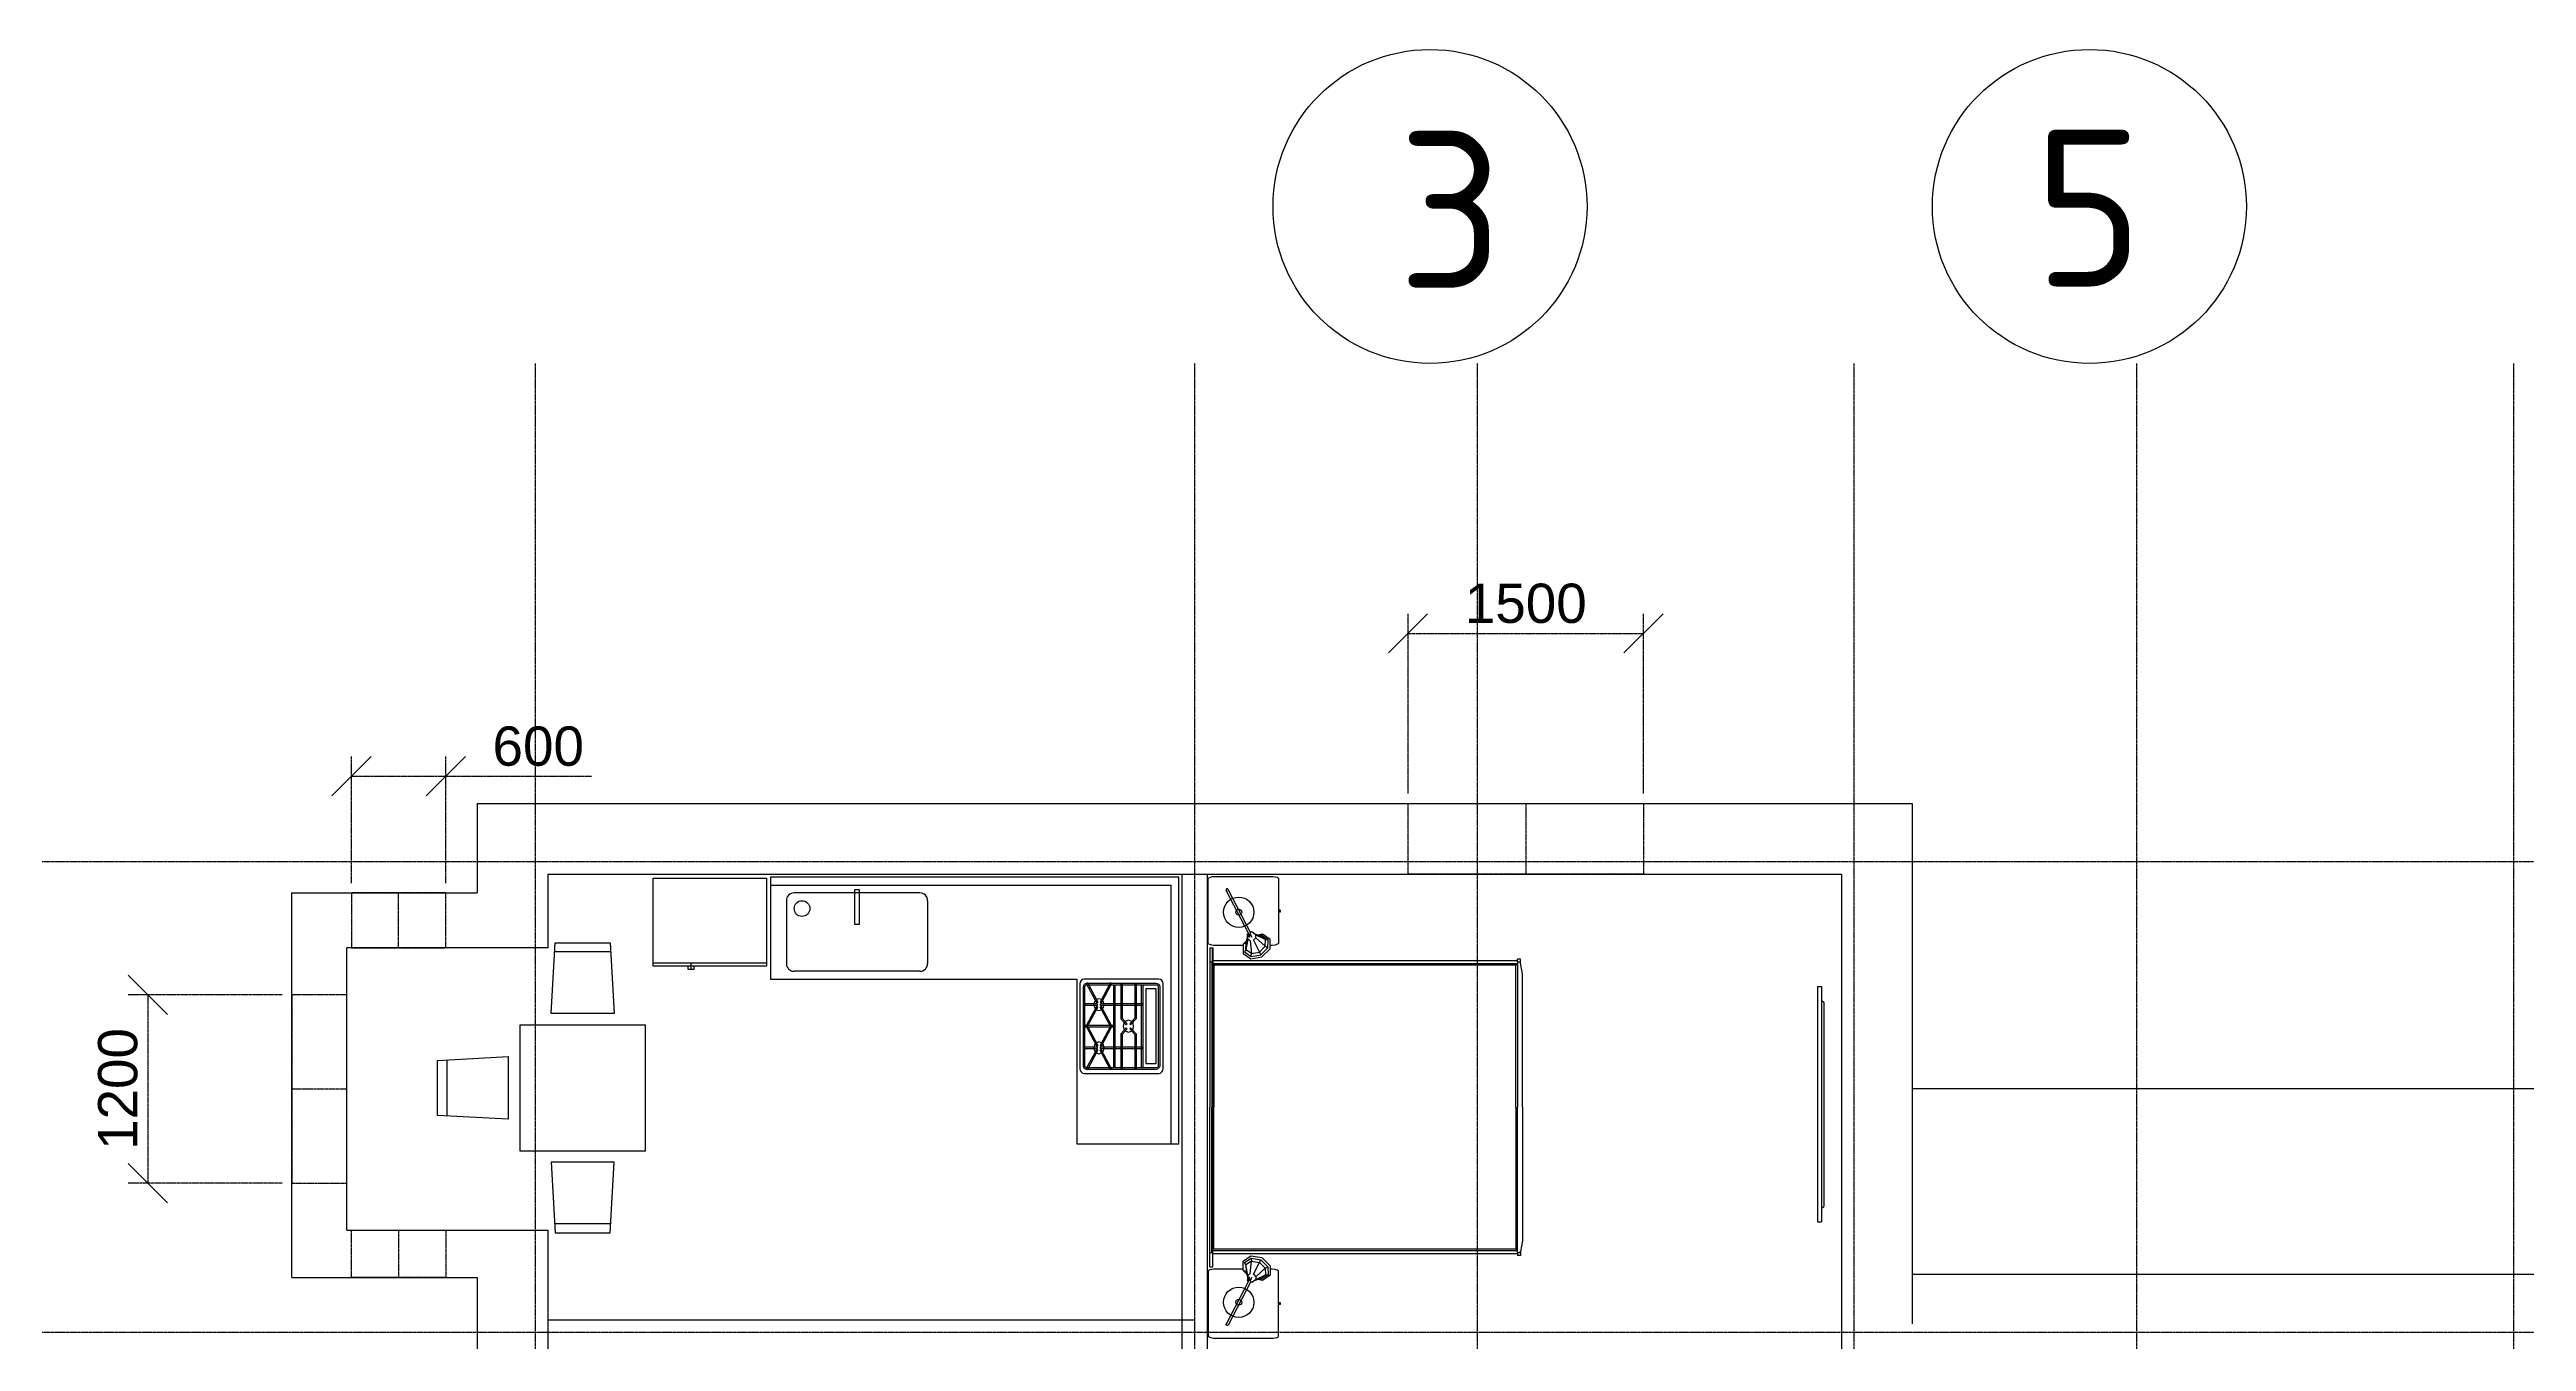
# Model space of a CAD drawing. Header units: millimetres. Extents: x -10810 to 173005, y -5940 to 37270.
# Drawn here: x 564 to 16341, y 29038 to 37270 of the extents above; entities that cross this region are included whole.
import ezdxf

# ---------------------------------------------------------------- set-up
doc = ezdxf.new("R2010")
doc.units = ezdxf.units.MM
doc.linetypes.add('Штрих-пунктир', pattern=[24, 20, -1.5, 1, -1.5])
for name, color, linetype in [('Мебель', 130, 'Continuous'), ('Окна', 130, 'Continuous'), ('Оси 2', 240, 'Continuous'), ('Стены', 40, 'Continuous')]:
    doc.layers.add(name, color=color, linetype=linetype)
doc.styles.add('GOST-2.304_Type-B', font='GOST Common.ttf')
doc.styles.get("Standard").update_dxf_attribs({"font": 'arial.ttf'})
doc.dimstyles.new('ISO-25', dxfattribs={"dimtxt": 2.5, "dimasz": 2.5, "dimexe": 1.25, "dimexo": 0.625, "dimtad": 1, "dimtxsty": 'Standard', "dimblk": 'OBLIQUE', "dimcen": 2.5, "dimadec": 0, "dimazin": 0, "dimtfac": 1, "dimtmove": 0, "dimatfit": 3, "dimfxl": 1, "dimarcsym": 0})

# ---------------------------------------------------------------- blocks, each defined once
blk = doc.blocks.new('Kitchen_L2600x1700')
at = {"layer": 'Мебель', "linetype": 'Continuous'}
for p, q in [((650, 1700), (0, 1700)), ((0, 1700), (0, 0)), ((50, 1700), (50, 50)), ((650, 650), (650, 1700)), ((102, 1231), (100, 1220)), ((100, 1220), (100, 680)), ((108, 1241), (102, 1231)), ((116, 1248), (108, 1241)), ((127, 1250), (116, 1248)), ((122, 1200), (124, 1210)), ((122, 700), (122, 1200)), ((124, 1210), (129, 1218)), ((604, 1250), (127, 1250)), ((129, 1218), (136, 1223)), ((131, 1199), (132, 1206)), ((131, 701), (131, 1199)), ((132, 1206), (135, 1210)), ((135, 1210), (139, 1214)), ((136, 1223), (144, 1225)), ((139, 1214), (145, 1215)), ((144, 1225), (586, 1225)), ((210, 1187), (144, 1187)), ((144, 1187), (144, 712)), ((145, 1215), (585, 1215)), ((210, 712), (210, 1187)), ((228, 1215), (228, 685)), ((237, 1215), (237, 685)), ((272, 998), (272, 1225)), ((281, 1002), (281, 1225)), ((361, 1002), (361, 1225)), ((369, 998), (369, 1225)), ((405, 1215), (405, 685)), ((414, 1215), (414, 685)), ((428, 1222), (435, 1228)), ((428, 1222), (494, 1097)), ((435, 1228), (501, 1103)), ((480, 1106), (475, 1087)), ((492, 1120), (480, 1106)), ((509, 1125), (492, 1120)), ((525, 1120), (509, 1125)), ((582, 1228), (516, 1103)), ((590, 1222), (523, 1097)), ((537, 1106), (525, 1120)), ((542, 1087), (537, 1106)), ((582, 1228), (590, 1222)), ((585, 1215), (591, 1214)), ((586, 1225), (594, 1223)), ((591, 1214), (595, 1210)), ((594, 1223), (601, 1218)), ((595, 1210), (598, 1206)), ((598, 1206), (599, 1199)), ((599, 1199), (599, 701)), ((601, 1218), (606, 1210)), ((614, 1248), (604, 1250)), ((606, 1210), (608, 1200)), ((608, 1200), (608, 700)), ((622, 1241), (614, 1248)), ((628, 1231), (622, 1241)), ((630, 1220), (628, 1231)), ((630, 680), (630, 1220)), ((498, 1092), (233, 1092)), ((233, 1092), (233, 1082)), ((498, 1082), (233, 1082)), ((307, 959), (272, 998)), ((313, 966), (281, 1002)), ((292, 969), (288, 950)), ((288, 950), (292, 931)), ((304, 982), (292, 969)), ((321, 987), (304, 982)), ((307, 959), (313, 966)), ((337, 982), (321, 987)), ((361, 1002), (329, 966)), ((329, 966), (335, 959)), ((369, 998), (335, 959)), ((350, 969), (337, 982)), ((354, 950), (350, 969)), ((350, 931), (354, 950)), ((414, 955), (599, 955)), ((426, 950), (494, 1078)), ((426, 950), (494, 822)), ((436, 950), (501, 1072)), ((436, 950), (501, 828)), ((475, 1087), (480, 1069)), ((480, 1069), (492, 1055)), ((492, 1055), (509, 1050)), ((494, 1097), (501, 1103)), ((501, 1072), (494, 1078)), ((498, 1092), (498, 1082)), ((509, 1050), (525, 1055)), ((516, 1103), (523, 1097)), ((523, 1078), (516, 1072)), ((581, 950), (516, 1072)), ((581, 950), (516, 828)), ((520, 1082), (520, 1092)), ((608, 1092), (520, 1092)), ((608, 1082), (520, 1082)), ((591, 950), (523, 1078)), ((591, 950), (523, 822)), ((525, 1055), (537, 1069)), ((537, 1069), (542, 1087)), ((233, 817), (498, 817)), ((233, 817), (233, 807)), ((233, 807), (498, 807)), ((307, 941), (272, 902)), ((272, 675), (272, 902)), ((313, 934), (281, 898)), ((281, 675), (281, 898)), ((292, 931), (304, 918)), ((304, 918), (321, 912)), ((313, 934), (307, 941)), ((321, 912), (337, 918)), ((335, 941), (329, 934)), ((361, 898), (329, 934)), ((369, 902), (335, 941)), ((337, 918), (350, 931)), ((361, 675), (361, 898)), ((369, 675), (369, 902)), ((414, 945), (599, 945)), ((428, 678), (494, 803)), ((435, 672), (501, 797)), ((480, 831), (475, 812)), ((475, 812), (480, 794)), ((492, 845), (480, 831)), ((480, 794), (492, 780)), ((509, 850), (492, 845)), ((494, 822), (501, 828)), ((501, 797), (494, 803)), ((498, 817), (498, 807)), ((525, 845), (509, 850)), ((516, 828), (523, 822)), ((523, 803), (516, 797)), ((582, 672), (516, 797)), ((520, 817), (608, 817)), ((520, 807), (520, 817)), ((520, 807), (608, 807)), ((590, 678), (523, 803)), ((537, 831), (525, 845)), ((525, 780), (537, 794)), ((542, 812), (537, 831)), ((537, 794), (542, 812)), ((100, 680), (102, 669)), ((102, 669), (108, 659)), ((108, 659), (116, 652)), ((116, 652), (127, 650)), ((124, 690), (122, 700)), ((129, 682), (124, 690)), ((127, 650), (604, 650)), ((136, 677), (129, 682)), ((132, 694), (131, 701)), ((135, 690), (132, 694)), ((139, 686), (135, 690)), ((144, 675), (136, 677)), ((145, 685), (139, 686)), ((144, 712), (210, 712)), ((586, 675), (144, 675)), ((585, 685), (145, 685)), ((435, 672), (428, 678)), ((492, 780), (509, 775)), ((509, 775), (525, 780)), ((590, 678), (582, 672)), ((591, 686), (585, 685)), ((594, 677), (586, 675)), ((595, 690), (591, 686)), ((601, 682), (594, 677)), ((598, 694), (595, 690)), ((599, 701), (598, 694)), ((606, 690), (601, 682)), ((604, 650), (614, 652)), ((608, 700), (606, 690)), ((614, 652), (622, 659)), ((622, 659), (628, 669)), ((628, 669), (630, 680)), ((2600, 650), (650, 650)), ((2600, 0), (2600, 650)), ((1600, 150), (1600, 550)), ((1650, 600), (2450, 600)), ((2500, 150), (2500, 550)), ((2065, 300), (2035, 300)), ((2035, 300), (2035, 80)), ((2065, 80), (2065, 300)), ((2600, 50), (50, 50)), ((1650, 100), (2450, 100)), ((2035, 80), (2065, 80)), ((0, 0), (2600, 0))]:
    blk.add_line(p, q, dxfattribs=at)
blk.add_circle((2400, 200), 50, dxfattribs=at)
for centre, start, end in [((1650, 550), 90, 180), ((2450, 550), 0, 90), ((1650, 150), 180, 270), ((2450, 150), 270, 0)]:
    blk.add_arc(centre, 50, start, end, dxfattribs=at)
blk = doc.blocks.new('OZ883')
at = {"layer": 'Мебель'}
for p, q in [((-866, -225), (-866, -575)), ((866, -225), (866, -575)), ((-175, -1266), (175, -1266))]:
    blk.add_line(p, q, dxfattribs=at)
for points in [[(-400, -800), (400, -800), (400, 0), (-400, 0)], [(-474, -600), (-924, -575), (-924, -225), (-474, -200)], [(474, -600), (924, -575), (924, -225), (474, -200)], [(200, -874), (175, -1324), (-175, -1324), (-200, -874)]]:
    blk.add_lwpolyline(points, close=True, dxfattribs=at)
blk = doc.blocks.new('Refrigerator-2 door - 36 in top')
at = {"layer": 'Мебель'}
for p, q in [((0, -26.999999), (36, -26.999999)), ((11, -27.999999), (11, -28.999999)), ((11, -28.999999), (13, -28.999999)), ((12, -26.999999), (12, -28.999999)), ((13, -28.999999), (13, -27.999999))]:
    blk.add_line(p, q, dxfattribs=at)
blk.add_lwpolyline([(0, -27.999999), (0, 0), (36, 0), (36, -27.999999)], close=True, dxfattribs=at)
blk = doc.blocks.new('m_64')
at = {"layer": 'Мебель'}
for p, q in [((-371.1, 1.4), (-371.3, 0)), ((-370.7, 2.9), (-371.1, 1.4)), ((-370.2, 4.1), (-370.7, 2.9)), ((-369.5, 4.6), (-370.2, 4.1)), ((-317.4, 4.6), (-369.5, 4.6)), ((-317, 4.4), (-317.4, 4.6)), ((-316.4, 3.3), (-317, 4.4)), ((-316, 1.8), (-316.4, 3.3)), ((-315.9, 0.3), (-316, 1.8)), ((-315.9, -23.5), (-315.9, 0.3)), ((-314, 3.3), (-185.6, 3.3)), ((-314, 3.3), (-314, 1.1)), ((-302.5, 1.1), (-314, 1.1)), ((-314, 1.1), (-314, 0.9)), ((-314, 0.9), (-301.6, 0.9)), ((-303.5, -244), (-303.5, 0.9)), ((-302.5, 3.3), (-302.5, 0.9)), ((-302.5, 1.6), (-185.6, 1.6)), ((-301.8, 0.9), (-185.6, 0.9)), ((-301.1, -244), (-301.1, 0.9)), ((-299.8, -242.8), (-299.8, 0)), ((-299.8, 0), (-185.6, 0)), ((-57.3, 3.3), (-185.6, 3.3)), ((-68.7, 1.6), (-185.6, 1.6)), ((-69.4, 0.9), (-185.6, 0.9)), ((-71.4, 0), (-185.6, 0)), ((-71.4, -242.8), (-71.4, 0)), ((-70.2, -244), (-70.2, 0.9)), ((-57.3, 0.9), (-69.6, 0.9)), ((-68.7, 3.3), (-68.7, 0.9)), ((-68.7, 1.1), (-57.3, 1.1)), ((-67.8, -244), (-67.8, 0.9)), ((-57.3, 3.3), (-57.3, 1.1)), ((-57.3, 1.1), (-57.3, 0.9)), ((-55.4, 0.3), (-55.3, 1.8)), ((-55.4, -23.5), (-55.4, 0.3)), ((-55.3, 1.8), (-54.8, 3.3)), ((-54.8, 3.3), (-54.3, 4.4)), ((-54.3, 4.4), (-53.8, 4.6)), ((-53.8, 4.6), (-1.7, 4.6)), ((-1.7, 4.6), (-1.1, 4.1)), ((-1.1, 4.1), (-0.6, 2.9)), ((-0.6, 2.9), (-0.1, 1.4)), ((-0.1, 1.4), (0, 0)), ((-371.3, 0), (-371.3, -47.7)), ((-361.3, -10.9), (-361.2, -10.2)), ((-360.9, -11.4), (-361.3, -10.9)), ((-361.2, -10.2), (-360.7, -9.8)), ((-325.8, -29.6), (-360.9, -11.4)), ((-360.7, -9.8), (-360.1, -9.9)), ((-325, -28.1), (-360.1, -9.9)), ((-360.1, -9.9), (-358.9, -10.5)), ((-46.2, -28.1), (-11.2, -9.9)), ((-45.5, -29.6), (-10.4, -11.4)), ((-11.2, -9.9), (-12.3, -10.5)), ((-10.5, -9.8), (-11.2, -9.9)), ((-10, -10.2), (-10.5, -9.8)), ((-10.4, -11.4), (-10, -10.9)), ((-10, -10.9), (-10, -10.2)), ((0, 0), (0, -47.7)), ((-326.6, -30.4), (-326.4, -29.3)), ((-325.7, -31.9), (-326.6, -30.4)), ((-325.7, -27.8), (-324.8, -26.9)), ((-324.2, -33.6), (-325.7, -31.9)), ((-324.8, -26.9), (-325.3, -28)), ((-324.8, -26.9), (-325.3, -28)), ((-323.6, -36.8), (-325.3, -32.3)), ((-325.1, -29.1), (-322.5, -30.4)), ((-323.1, -26.9), (-325, -28.3)), ((-325, -28.2), (-323.1, -26.9)), ((-322.5, -30.4), (-325, -29.1)), ((-322.1, -28.3), (-324.9, -28.6)), ((-324.9, -28.7), (-322.1, -28.3)), ((-324.9, -39), (-324.2, -35.2)), ((-320.6, -45.2), (-324.9, -39)), ((-323.1, -26.9), (-324.8, -26.9)), ((-322, -33.6), (-324.2, -33.6)), ((-324.2, -33.6), (-320.5, -41.3)), ((-323.6, -36.8), (-324.2, -38)), ((-320.5, -41.3), (-323.6, -36.8)), ((-320.8, -27.1), (-323.1, -26.9)), ((-317.8, -25.8), (-322.5, -27)), ((-320, -31.7), (-322, -33.6)), ((-322, -33.6), (-315.1, -41.2)), ((-320.8, -27.1), (-312.4, -25.7)), ((-319.6, -29), (-320.8, -27.1)), ((-320, -31.7), (-310.5, -36.6)), ((-319.6, -29), (-309.4, -30.2)), ((-319.5, -26.2), (-316.8, -23.5)), ((-317.8, -25.8), (-317.2, -24.6)), ((-312.4, -25.7), (-317.8, -25.8)), ((-316.8, -23.5), (-309.3, -23.4)), ((-310.5, -36.6), (-315.1, -41.2)), ((-306.6, -38.6), (-313.1, -45.1)), ((-312.4, -25.7), (-310.6, -24.5)), ((-309.4, -30.2), (-312.4, -25.7)), ((-309.4, -30.2), (-310.5, -36.6)), ((-310.5, -36.6), (-308.3, -37.8)), ((-306.9, -29.9), (-309.4, -30.2)), ((-309.3, -23.4), (-305, -29.6)), ((-305, -29.6), (-306.6, -38.6)), ((-62, -23.4), (-66.2, -29.6)), ((-66.2, -29.6), (-64.7, -38.6)), ((-64.7, -38.6), (-58.2, -45.1)), ((-64.3, -29.9), (-61.9, -30.2)), ((-60.8, -36.6), (-63, -37.8)), ((-54.4, -23.5), (-62, -23.4)), ((-61.9, -30.2), (-58.9, -25.7)), ((-51.7, -29), (-61.9, -30.2)), ((-61.9, -30.2), (-60.8, -36.6)), ((-51.2, -31.7), (-60.8, -36.6)), ((-60.8, -36.6), (-56.1, -41.2)), ((-58.9, -25.7), (-60.6, -24.5)), ((-58.9, -25.7), (-53.4, -25.8)), ((-50.4, -27.1), (-58.9, -25.7)), ((-49.3, -33.6), (-56.1, -41.2)), ((-51.7, -26.2), (-54.4, -23.5)), ((-53.4, -25.8), (-54.1, -24.6)), ((-53.4, -25.8), (-48.8, -27)), ((-51.7, -29), (-50.4, -27.1)), ((-51.2, -31.7), (-49.3, -33.6)), ((-47, -33.6), (-50.7, -41.3)), ((-50.7, -41.3), (-47.7, -36.8)), ((-50.6, -45.2), (-46.4, -39)), ((-50.4, -27.1), (-48.2, -26.9)), ((-49.3, -33.6), (-47, -33.6)), ((-49.1, -28.3), (-46.3, -28.6)), ((-46.3, -28.7), (-49.1, -28.3)), ((-48.8, -30.4), (-46.2, -29.1)), ((-46.2, -29.1), (-48.8, -30.4)), ((-48.2, -26.9), (-46.4, -26.9)), ((-48.2, -26.9), (-46.3, -28.3)), ((-46.3, -28.2), (-48.2, -26.9)), ((-47.7, -36.8), (-46, -32.3)), ((-47.7, -36.8), (-47.1, -38)), ((-46.4, -39), (-47.1, -35.2)), ((-47, -33.6), (-45.6, -31.9)), ((-46.4, -26.9), (-46, -28)), ((-46.4, -26.9), (-45.9, -28)), ((-45.6, -27.8), (-46.4, -26.9)), ((-45.6, -31.9), (-44.6, -30.4)), ((-44.6, -30.4), (-44.8, -29.3)), ((-371.3, -47.7), (-371.1, -49.5)), ((-371.1, -49.5), (-370.8, -50.9)), ((-370.8, -50.9), (-370.2, -51.7)), ((-370.2, -51.7), (-369.7, -51.8)), ((-369.7, -51.8), (-317.5, -51.8)), ((-344.3, -53.2), (-344.2, -51.8)), ((-343.9, -53.2), (-344.3, -53.2)), ((-342.6, -53.2), (-344.2, -53.2)), ((-344.2, -53.2), (-343.5, -53.2)), ((-343.5, -53.2), (-343.9, -53.2)), ((-343.9, -53.2), (-343.2, -53.2)), ((-342.7, -51.8), (-342.6, -53.2)), ((-313.1, -45.1), (-320.6, -45.2)), ((-315.1, -41.2), (-320.5, -41.3)), ((-320.5, -41.3), (-320.5, -43.5)), ((-317.5, -51.8), (-317.2, -51.5)), ((-317.2, -51.5), (-316.7, -50.7)), ((-316.7, -50.7), (-316.2, -49.3)), ((-316.2, -49.3), (-315.9, -46.9)), ((-315.9, -46.9), (-315.9, -45.1)), ((-315.1, -41.2), (-313.9, -43.4)), ((-58.2, -45.1), (-50.6, -45.2)), ((-56.1, -41.2), (-57.3, -43.4)), ((-56.1, -41.2), (-50.7, -41.3)), ((-55.4, -46.9), (-55.4, -45.1)), ((-55.1, -49.3), (-55.4, -46.9)), ((-54.5, -50.7), (-55.1, -49.3)), ((-54.1, -51.5), (-54.5, -50.7)), ((-53.8, -51.8), (-54.1, -51.5)), ((-1.5, -51.8), (-53.8, -51.8)), ((-50.7, -41.3), (-50.8, -43.5)), ((-28.5, -51.8), (-28.6, -53.2)), ((-28.6, -53.2), (-27, -53.2)), ((-27.4, -53.2), (-28, -53.2)), ((-27, -53.2), (-27.8, -53.2)), ((-27.8, -53.2), (-27.4, -53.2)), ((-27.4, -53.2), (-27, -53.2)), ((-27, -53.2), (-27, -51.8)), ((-1.1, -51.7), (-1.5, -51.8)), ((-0.5, -50.9), (-1.1, -51.7)), ((-0.2, -49.5), (-0.5, -50.9)), ((0, -47.7), (-0.2, -49.5)), ((-304.8, -245.9), (-304.8, -244)), ((-302.5, -244), (-304.8, -244)), ((-304.8, -246.4), (-304.8, -245.9)), ((-302, -246.4), (-304.8, -246.4)), ((-302.5, -244), (-302.5, -246.4)), ((-302.5, -244), (-185.6, -244)), ((-302.5, -245.9), (-301.6, -246.6)), ((-293.1, -248.1), (-301.6, -246.6)), ((-299.8, -242.8), (-301.1, -244)), ((-185.6, -242.8), (-299.8, -242.8)), ((-185.6, -248.1), (-293.1, -248.1)), ((-185.6, -242.8), (-71.4, -242.8)), ((-68.7, -244), (-185.6, -244)), ((-185.6, -248.1), (-78.2, -248.1)), ((-78.2, -248.1), (-69.6, -246.6)), ((-71.4, -242.8), (-70.2, -244)), ((-68.7, -245.9), (-69.6, -246.6)), ((-69.3, -246.4), (-66.5, -246.4)), ((-68.7, -244), (-68.7, -246.4)), ((-68.7, -244), (-66.4, -244)), ((-66.5, -246.4), (-66.5, -245.9)), ((-66.4, -245.9), (-66.4, -244))]:
    blk.add_line(p, q, dxfattribs=at)
for points in [[(-310.6, -24.5), (-306.9, -29.9), (-308.3, -37.8), (-313.9, -43.4), (-320.5, -43.5), (-324.2, -38)], [(-60.6, -24.5), (-64.3, -29.9), (-63, -37.8), (-57.3, -43.4), (-50.8, -43.5), (-47.1, -38)]]:
    blk.add_lwpolyline(points, dxfattribs=at)
for centre, radius in [((-342.5, -19.9), 12.2), ((-342.5, -19.9), 2.37), ((-28.7, -19.9), 12.2), ((-28.7, -19.9), 2.37)]:
    blk.add_circle(centre, radius, dxfattribs=at)
for centre, start, end in [((-325.9, -28.6), 278.2778, 26.7881), ((-45.3, -28.6), 153.2119, 261.7222)]:
    blk.add_arc(centre, 1.03, start, end, dxfattribs=at)
blk = doc.blocks.new('Экран')
at = {"layer": 'Мебель'}
for p, q in [((-39, 750), (-14, 750)), ((-39, 750), (-39, -750)), ((-14, 750), (-14, -750)), ((-14, 664), (0, 651)), ((0, 651), (0, -651)), ((-39, -750), (-14, -750)), ((-14, -664), (0, -651))]:
    blk.add_line(p, q, dxfattribs=at)
blk = doc.blocks.new('A$C9cf146a8')
at = {"layer": 'Окна', "linetype": 'Штрих-пунктир'}
blk.add_line((350, 600), (0, 600), dxfattribs=at)
blk.add_lwpolyline([(0, 1200), (0, 0), (350, 0), (350, 1200)], close=True, dxfattribs=at)
blk = doc.blocks.new('A$Ccbf996e6')
at = {"layer": 'Окна', "linetype": 'Штрих-пунктир'}
for p, q in [((0, 0), (0, 300)), ((0, 300), (600, 300)), ((300, 300), (300, 0)), ((600, 300), (600, 0)), ((600, 0), (0, 0))]:
    blk.add_line(p, q, dxfattribs=at)
blk = doc.blocks.new('A$Cfd05c686')
at = {"layer": 'Окна', "linetype": 'Штрих-пунктир'}
for p, q in [((600, 350), (0, 350)), ((0, 350), (0, 0)), ((300, 0), (300, 350)), ((600, 0), (600, 350)), ((0, 0), (600, 0))]:
    blk.add_line(p, q, dxfattribs=at)
blk = doc.blocks.new('A$Ce1360be6')
at = {"layer": 'Окна', "linetype": 'Штрих-пунктир'}
for p, q in [((0, 0), (0, 450)), ((0, 450), (1500, 450)), ((750, 450), (750, 0)), ((1500, 450), (1500, 0)), ((750, 0), (0, 0)), ((1500, 0), (750, 0))]:
    blk.add_line(p, q, dxfattribs=at)
blk = doc.blocks.new('_Oblique')
at = {"color": 0, "linetype": 'ByBlock', "lineweight": -2}
blk.add_line((-0.5, -0.5), (0.5, 0.5), dxfattribs=at)
blk = doc.blocks.new('*D1566')
at = {"layer": 'Defpoints', "color": 0, "linetype": 'Штрих-пунктир'}
for p in [(3088, 32640), (2488, 31897), (3088, 31897)]:
    blk.add_point(p, dxfattribs=at)
at = {"layer": 'Окна', "color": 0, "linetype": 'Штрих-пунктир', "lineweight": -2, "transparency": 16777216}
for p, q in [((2488, 31959), (2488, 32765)), ((3088, 31959), (3088, 32765)), ((2488, 32640), (3088, 32640)), ((3088, 32640), (4016, 32640))]:
    blk.add_line(p, q, dxfattribs=at)
at = {"layer": 'Окна', "color": 0, "linetype": 'Штрих-пунктир', "lineweight": -2, "transparency": 16777216, "xscale": 250, "yscale": 250, "zscale": 250, "rotation": 180}
blk.add_blockref('_Oblique', (2488, 32640), dxfattribs=at)
at = {"layer": 'Окна', "color": 0, "linetype": 'Штрих-пунктир', "lineweight": -2, "transparency": 16777216, "xscale": 250, "yscale": 250, "zscale": 250}
blk.add_blockref('_Oblique', (3088, 32640), dxfattribs=at)
at = {"layer": 'Окна', "color": 0, "linetype": 'Штрих-пунктир', "transparency": 16777216, "insert": (3677, 32830), "char_height": 250, "attachment_point": 5}
blk.add_mtext('600', dxfattribs=at)
blk = doc.blocks.new('*D1567')
at = {"layer": 'Defpoints', "color": 0, "linetype": 'Штрих-пунктир'}
for p in [(2107, 31247), (1190, 30047), (2107, 30047)]:
    blk.add_point(p, dxfattribs=at)
at = {"layer": 'Окна', "color": 0, "linetype": 'Штрих-пунктир', "lineweight": -2, "transparency": 16777216}
for p, q in [((2045, 31247), (1065, 31247)), ((1190, 31247), (1190, 30047)), ((2045, 30047), (1065, 30047))]:
    blk.add_line(p, q, dxfattribs=at)
at = {"layer": 'Окна', "color": 0, "linetype": 'Штрих-пунктир', "lineweight": -2, "transparency": 16777216, "xscale": 250, "yscale": 250, "zscale": 250}
for p, rotation in [((1190, 31247), 90), ((1190, 30047), 270)]:
    blk.add_blockref('_Oblique', p, dxfattribs=dict(at, rotation=rotation))
at = {"layer": 'Окна', "color": 0, "linetype": 'Штрих-пунктир', "transparency": 16777216, "insert": (1000, 30647), "char_height": 250, "attachment_point": 5, "rotation": 90}
blk.add_mtext('1200', dxfattribs=at)
blk = doc.blocks.new('*D1570')
at = {"layer": 'Defpoints', "color": 0, "linetype": 'Штрих-пунктир'}
for p in [(10717, 33550), (9217, 32467), (10717, 32467)]:
    blk.add_point(p, dxfattribs=at)
at = {"layer": 'Окна', "color": 0, "linetype": 'Штрих-пунктир', "lineweight": -2, "transparency": 16777216}
for p, q in [((9217, 32529), (9217, 33675)), ((10717, 32529), (10717, 33675)), ((9217, 33550), (10717, 33550))]:
    blk.add_line(p, q, dxfattribs=at)
at = {"layer": 'Окна', "color": 0, "linetype": 'Штрих-пунктир', "lineweight": -2, "transparency": 16777216, "xscale": 250, "yscale": 250, "zscale": 250, "rotation": 180}
blk.add_blockref('_Oblique', (9217, 33550), dxfattribs=at)
at = {"layer": 'Окна', "color": 0, "linetype": 'Штрих-пунктир', "lineweight": -2, "transparency": 16777216, "xscale": 250, "yscale": 250, "zscale": 250}
blk.add_blockref('_Oblique', (10717, 33550), dxfattribs=at)
at = {"layer": 'Окна', "color": 0, "linetype": 'Штрих-пунктир', "transparency": 16777216, "insert": (9967, 33740), "char_height": 250, "attachment_point": 5}
blk.add_mtext('1500', dxfattribs=at)

msp = doc.modelspace()

# ---------------------------------------------------------------- linework, layer by layer
at = {"layer": 'Оси 2', "linetype": 'Штрих-пунктир'}
for p, q in [((3657.304, 35270), (3657.304, -3940)), ((7857.304, 35270), (7857.304, -3940)), ((9657.304, 35270), (9657.304, 7416.76)), ((12057.304, 35270), (12057.304, -3940)), ((13857.304, 35270), (13857.304, -3940)), ((16257.304, 35270), (16257.304, -3940)), ((-8810, 32096.76), (33080, 32096.76)), ((-8810, 29096.76), (33080, 29096.76))]:
    msp.add_line(p, q, dxfattribs=at)
at = {"layer": 'Оси 2'}
for centre in [(9357.304, 36270), (13557.304, 36270)]:
    msp.add_circle(centre, 1000, dxfattribs=at)
at = {"layer": 'Стены', "linetype": 'Continuous'}
for p, q in [((12057.304, 32466.76), (12427.304, 32466.76)), ((2107.304, 31896.76), (3287.304, 31896.76)), ((7777.304, 32016.76), (7777.304, 23776.76)), ((7937.304, 32016.76), (7937.304, 23776.76)), ((3737.304, 31546.76), (2457.304, 31546.76)), ((12427.304, 30650), (17687.304, 30650)), ((2457.304, 29746.76), (3737.304, 29746.76)), ((2107.304, 29446.76), (3287.304, 29446.76)), ((12427.304, 29466.76), (17687.304, 29466.76)), ((3737.304, 29176.76), (7857.304, 29176.76)), ((7857.304, 29176.76), (7857.304, 29016.76))]:
    msp.add_line(p, q, dxfattribs=at)
for points in [[(3287.304, 32466.76), (12057.304, 32466.76)], [(3287.304, 32466.76), (3287.304, 31896.76)], [(12427.304, 32466.76), (12427.304, 31486.76)], [(12427.304, 32466.76), (12427.304, 29150)], [(2107.304, 29446.76), (2107.304, 31896.76)], [(3737.304, 32016.76), (11977.304, 32016.76)], [(3737.304, 32016.76), (3737.304, 31546.76)], [(11977.304, 32016.76), (11977.304, 23696.76)], [(2457.304, 29746.76), (2457.304, 31546.76)], [(3737.304, 29746.76), (3737.304, 23776.76)], [(3287.304, 29446.76), (3287.304, 23406.76)]]:
    msp.add_lwpolyline(points, dxfattribs=at)

# ---------------------------------------------------------------- block references
at = {"layer": 'Мебель', "color": 4, "xscale": 20, "yscale": 20, "zscale": 20}
msp.add_blockref('Refrigerator-2 door - 36 in top', (4410, 31990), dxfattribs=at)
msp.add_blockref('Refrigerator-2 door - 36 in top', (4410, 31990), dxfattribs=at)
at = {"layer": 'Мебель', "color": 4}
for name, p, rotation in [('Kitchen_L2600x1700', (7757.304, 31996.76), 180), ('Kitchen_L2600x1700', (7757.304, 31996.76), 180), ('OZ883', (4360, 30653.949), 270), ('OZ883', (4360, 30653.949), 270)]:
    msp.add_blockref(name, p, dxfattribs=dict(at, rotation=rotation))
at = {"layer": 'Мебель', "color": 4, "xscale": 7.919999999998254, "yscale": 7.919999999998254, "zscale": 7.919999999998254, "rotation": 90}
msp.add_blockref('m_64', (7981.065, 32000.709), dxfattribs=at)
msp.add_blockref('m_64', (7981.065, 32000.709), dxfattribs=at)
at = {"layer": 'Мебель', "color": 4}
msp.add_blockref('Экран', (11864.474, 30550), dxfattribs=at)
msp.add_blockref('Экран', (11864.474, 30550), dxfattribs=at)
at = {"layer": 'Окна', "linetype": 'Штрих-пунктир'}
for name, p in [('A$Ce1360be6', (9217.304, 32016.76)), ('A$Cfd05c686', (2487.792, 31546.76)), ('A$C9cf146a8', (2107.304, 30046.761)), ('A$Ccbf996e6', (2487.792, 29446.76))]:
    msp.add_blockref(name, p, dxfattribs=at)

# ---------------------------------------------------------------- texts
at = {"layer": 'Оси 2', "linetype": 'Штрих-пунктир', "style": 'GOST-2.304_Type-B'}
for s, p in [('5', (13204.608, 35760)), ('3', (9152.191, 35749.05))]:
    msp.add_text(s, height=1000, dxfattribs=at).set_placement(p)

# ---------------------------------------------------------------- dimensions: what is measured, and where the dimension line sits
at = {"layer": 'Окна', "linetype": 'Штрих-пунктир'}
for base, p1, p2, picture, middle in [((10717.304, 33550), (9217.304, 32466.76), (10717.304, 32466.76), '*D1570', (9967.304, 33740.143)), ((3087.792, 32640), (2487.792, 31896.76), (3087.792, 31896.76), '*D1566', (3676.725, 32830.143))]:
    dim = msp.add_linear_dim(base=base, p1=p1, p2=p2, dimstyle='ISO-25', dxfattribs=at)
    dim.commit()
    dim.dimension.update_dxf_attribs({"geometry": picture, "text_midpoint": middle})
dim = msp.add_linear_dim(base=(1190, 30046.76), p1=(2107.304, 31246.76), p2=(2107.304, 30046.76), angle=90, dimstyle='ISO-25', dxfattribs=at)
dim.commit()
dim.dimension.update_dxf_attribs({"geometry": '*D1567', "text_midpoint": (999.857, 30646.76)})

doc.saveas('drawing.dxf')
